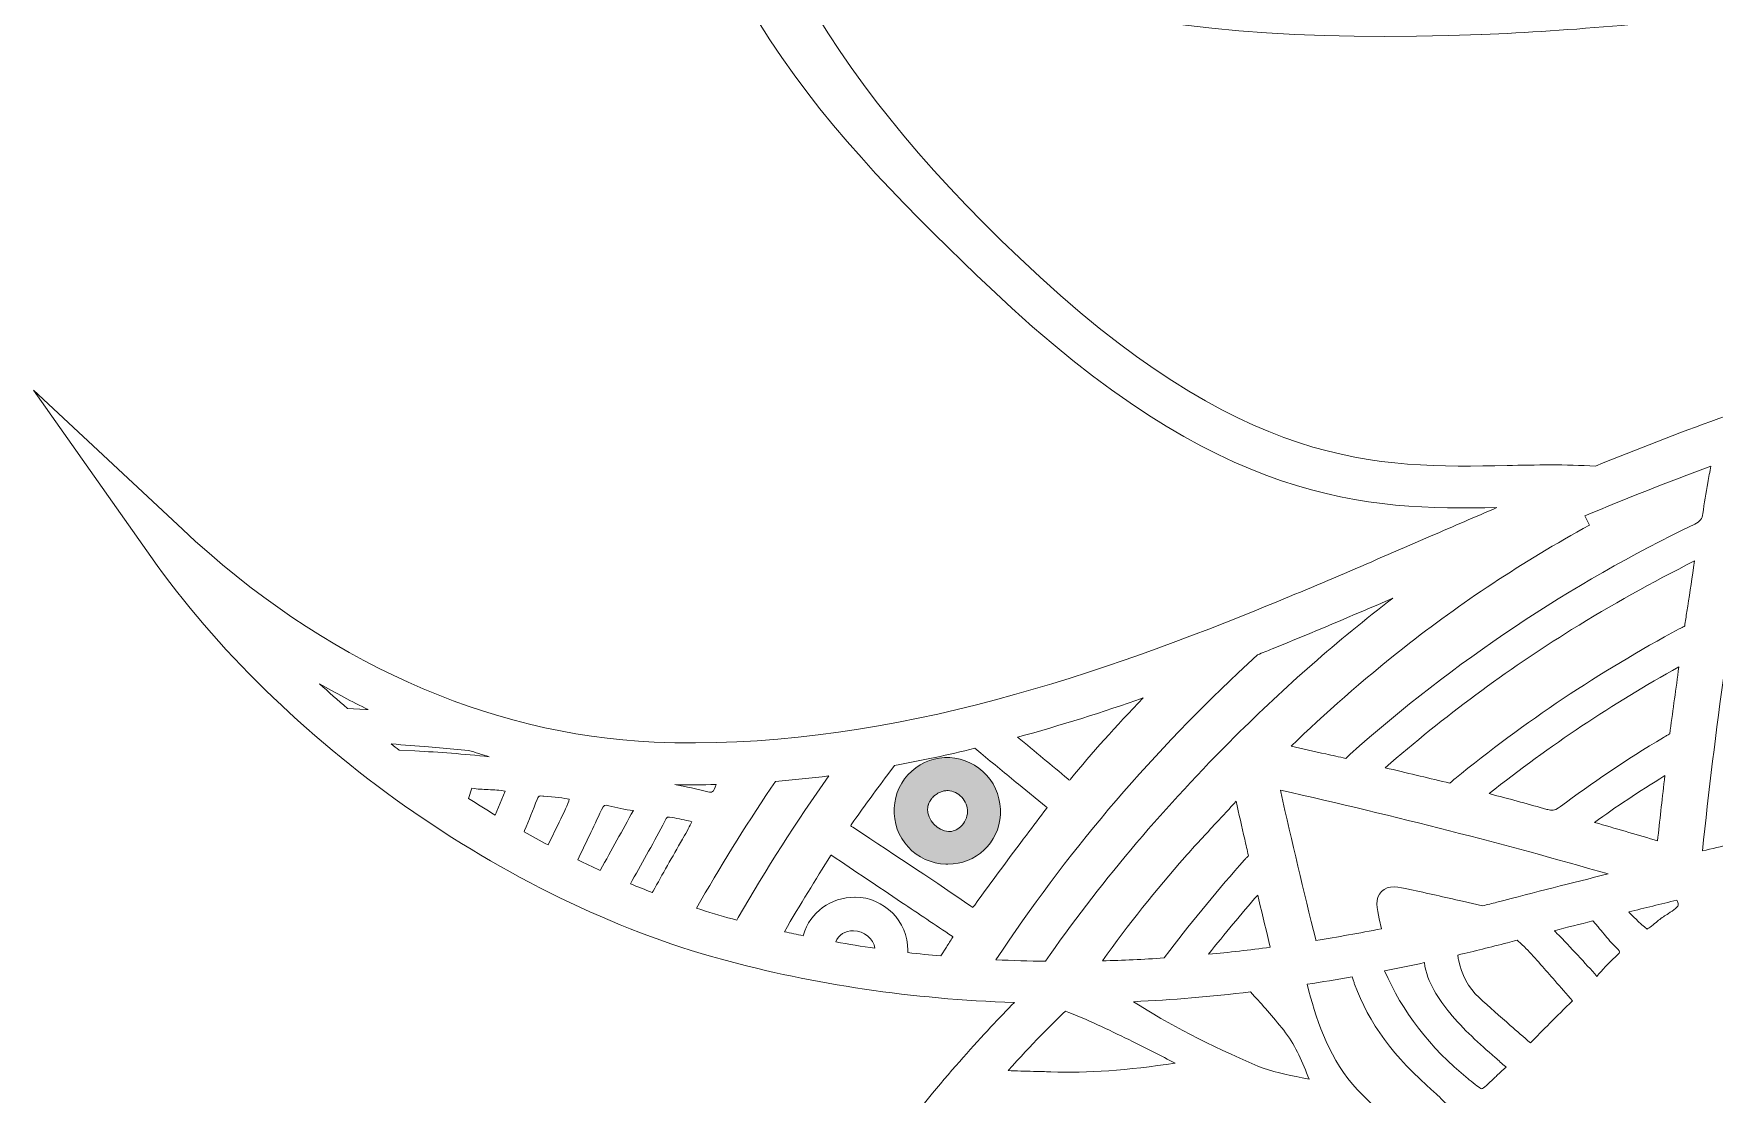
# Model space of a CAD drawing. Extents: x 126 to 8914, y -5970 to -48.
# Drawn here: x 126 to 761, y -4249 to -3848 of the extents above; entities that cross this region are included whole.
import ezdxf

# ---------------------------------------------------------------- set-up
doc = ezdxf.new("R2010")
doc.units = 0
doc.header["$MEASUREMENT"] = 0
doc.layers.add('Layer 1', color=7, linetype='Continuous')

# ---------------------------------------------------------------- blocks, each defined once
blk = doc.blocks.new('block 5')
at = {"layer": 'Layer 1', "true_color": 0xd7dbf4}
h = blk.add_hatch(color=254, dxfattribs=at)
h.dxf.hatch_style = 2
edge = h.paths.add_edge_path()
edge.add_spline(control_points=[(471.8, -4121.58), (466.49, -4121.31), (461.39, -4123.13), (457.45, -4126.69), (453.46, -4130.3), (451.11, -4135.26), (450.84, -4140.68), (450.57, -4146.17), (452.43, -4151.39), (456.09, -4155.36), (459.76, -4159.36), (464.84, -4161.66), (470.39, -4161.84), (470.62, -4161.85), (470.85, -4161.86), (471.08, -4161.86), (481.69, -4161.85), (490.36, -4153.78), (490.96, -4143.19), (491.28, -4137.67), (489.43, -4132.37), (485.75, -4128.27), (482.13, -4124.23), (477.18, -4121.86), (471.8, -4121.58)], knot_values=[0, 0, 0, 0, 1, 1, 1, 2, 2, 2, 3, 3, 3, 4, 4, 4, 5, 5, 5, 6, 6, 6, 7, 7, 7, 8, 8, 8, 8], degree=3, periodic=1)
edge = h.paths.add_edge_path()
edge.add_spline(control_points=[(475.91, -4147.69), (474.54, -4148.95), (472.89, -4149.61), (471.31, -4149.53), (467.28, -4149.35), (463.32, -4145.03), (463.45, -4140.98), (463.47, -4140.52), (463.54, -4140.06), (463.66, -4139.61), (463.69, -4139.48), (463.76, -4139.36), (463.8, -4139.23), (463.91, -4138.92), (464.01, -4138.61), (464.16, -4138.32), (464.23, -4138.18), (464.33, -4138.05), (464.41, -4137.92), (464.56, -4137.65), (464.71, -4137.38), (464.9, -4137.13), (465.01, -4137), (465.14, -4136.88), (465.26, -4136.75), (465.45, -4136.53), (465.64, -4136.3), (465.86, -4136.1), (466.01, -4135.97), (466.17, -4135.86), (466.32, -4135.74), (466.54, -4135.57), (466.76, -4135.39), (467, -4135.24), (467.18, -4135.12), (467.37, -4135.04), (467.56, -4134.94), (467.79, -4134.82), (468.02, -4134.69), (468.26, -4134.59), (468.47, -4134.51), (468.7, -4134.46), (468.91, -4134.39), (469.15, -4134.32), (469.39, -4134.23), (469.63, -4134.19), (469.86, -4134.14), (470.09, -4134.14), (470.32, -4134.11), (470.6, -4134.09), (470.89, -4134.04), (471.18, -4134.05), (473.05, -4134.11), (474.93, -4135.01), (476.34, -4136.52), (477.8, -4138.08), (478.6, -4140.12), (478.53, -4142.11), (478.46, -4144.19), (477.5, -4146.22), (475.91, -4147.69)], knot_values=[0, 0, 0, 0, 1, 1, 1, 2, 2, 2, 3, 3, 3, 4, 4, 4, 5, 5, 5, 6, 6, 6, 7, 7, 7, 8, 8, 8, 9, 9, 9, 10, 10, 10, 11, 11, 11, 12, 12, 12, 13, 13, 13, 14, 14, 14, 15, 15, 15, 16, 16, 16, 17, 17, 17, 18, 18, 18, 19, 19, 19, 20, 20, 20, 20], degree=3, periodic=1)
at = {"layer": 'Layer 1', "lineweight": 0}
for points, knots in [([(2818.21, -4035.29), (2764.98, -4085.04), (2703.32, -4112.86), (2639.92, -4115.7), (2556.38, -4119.43), (2474.39, -4091.01), (2412.29, -4065.84), (2390.15, -4056.87), (2367.8, -4047.16), (2346.17, -4037.79), (2337.96, -4034.23), (2329.71, -4030.65), (2321.4, -4027.09), (2370.2, -4027.99), (2425.96, -4026.76), (2512.78, -3944.21), (2568.47, -3891.26), (2641.86, -3817.66), (2625.5, -3731.42), (2622.21, -3714.04), (2610.78, -3672.65), (2559.78, -3632.09), (2565.05, -3641.92), (2601.55, -3712.43), (2569.23, -3767.25), (2553.89, -3793.27), (2526.47, -3811.29), (2469.72, -3823.54), (2455.32, -3826.64), (2439.55, -3829), (2422.5, -3830.6), (2491.63, -3754.35), (2533.44, -3654.19), (2546.8, -3532.56), (2561.6, -3397.97), (2537.78, -3271.79), (2515.19, -3189.65), (2510.53, -3172.76), (2505.39, -3155.8), (2499.9, -3139.21), (2495.8, -3126.87), (2490.71, -3117.41), (2484.71, -3110.84), (2484.71, -3110.84), (2488.77, -3108.46), (2488.77, -3108.46), (2487.91, -3106.99), (2467.22, -3072.31), (2420.27, -3069.9), (2389.9, -3068.35), (2355.8, -3080.81), (2318.9, -3106.96), (2293.41, -3125.04), (2266.47, -3149.76), (2238.33, -3180.89), (2186.61, -3211.53), (2146.15, -3238.95), (2111.02, -3267.11), (2058.71, -3309.06), (2001.06, -3349.19), (1934.05, -3358.54), (1877.14, -3366.49), (1825.98, -3348.74), (1771.81, -3329.95), (1743.84, -3320.25), (1714.92, -3310.21), (1685.21, -3304.09), (1598.29, -3286.15), (1534.59, -3301.57), (1500, -3348.62), (1465.41, -3301.57), (1401.71, -3286.17), (1314.79, -3304.09), (1285.08, -3310.21), (1256.16, -3320.25), (1228.19, -3329.95), (1174.02, -3348.74), (1122.86, -3366.49), (1065.95, -3358.54), (998.94, -3349.19), (941.29, -3309.06), (888.98, -3267.11), (853.85, -3238.95), (813.4, -3211.53), (761.67, -3180.89), (733.53, -3149.76), (706.59, -3125.04), (681.1, -3106.96), (644.2, -3080.81), (610.1, -3068.34), (579.73, -3069.9), (532.78, -3072.31), (512.09, -3106.99), (511.23, -3108.46), (511.23, -3108.46), (515.29, -3110.84), (515.29, -3110.84), (509.29, -3117.41), (504.2, -3126.87), (500.12, -3139.21), (494.6, -3155.81), (489.45, -3172.78), (484.81, -3189.65), (462.22, -3271.79), (438.4, -3397.97), (453.2, -3532.56), (466.56, -3654.19), (508.37, -3754.35), (577.5, -3830.6), (560.45, -3829), (544.68, -3826.64), (530.28, -3823.54), (473.53, -3811.29), (446.11, -3793.27), (430.77, -3767.25), (398.45, -3712.43), (434.95, -3641.92), (440.22, -3632.09), (389.22, -3672.65), (377.79, -3714.04), (374.5, -3731.42), (358.14, -3817.66), (431.53, -3891.26), (487.22, -3944.21), (574.04, -4026.76), (629.8, -4027.99), (678.6, -4027.09), (670.29, -4030.65), (662.04, -4034.23), (653.83, -4037.79), (632.2, -4047.16), (609.85, -4056.87), (587.71, -4065.84), (525.61, -4091.01), (443.59, -4119.44), (360.08, -4115.7), (296.68, -4112.86), (235.02, -4085.04), (181.79, -4035.29), (181.79, -4035.29), (125.56, -3982.7), (125.56, -3982.7), (125.56, -3982.7), (169.91, -4045.63), (169.91, -4045.63), (219.46, -4115.9), (304.09, -4175.64), (385.53, -4197.81), (420.7, -4207.39), (457.65, -4212.84), (496.23, -4214.15), (485.34, -4225.21), (469.98, -4241.91), (452.74, -4264.03), (422.4, -4302.95), (380.42, -4366.57), (352.73, -4448.62), (321.59, -4540.91), (314.53, -4637.18), (331.76, -4734.74), (353.22, -4856.34), (412.66, -4980.18), (508.45, -5102.83), (508.45, -5102.83), (517.04, -5113.81), (517.04, -5113.81), (517.04, -5113.81), (522.08, -5100.8), (522.08, -5100.8), (522.28, -5100.26), (543.72, -5046.12), (606.97, -4986), (618.24, -4975.3), (631.32, -4963.97), (646.37, -4952.46), (644.61, -4982.41), (643.28, -5045.33), (654.68, -5125.3), (663.93, -5190.25), (679.74, -5252.83), (701.65, -5311.3), (729.05, -5384.39), (766.12, -5451.24), (811.85, -5510), (813.74, -5512.77), (839.32, -5550.81), (859.18, -5606.87), (878.01, -5659.98), (895.42, -5740.7), (871.56, -5823.61), (871.56, -5823.61), (865.31, -5845.39), (865.31, -5845.39), (865.31, -5845.39), (883.77, -5832.24), (883.77, -5832.24), (885.33, -5831.13), (922.61, -5804.27), (953.85, -5755.29), (978.49, -5716.64), (1002.96, -5657.53), (992.58, -5583.6), (993.17, -5584.35), (993.72, -5585.04), (994.23, -5585.72), (1015.9, -5614.87), (1039.45, -5642.28), (1064.19, -5667.18), (1108.9, -5712.2), (1155.06, -5746.33), (1201.41, -5768.67), (1255.37, -5794.66), (1309.82, -5804.7), (1363.33, -5798.49), (1378.55, -5829.06), (1404.02, -5852.77), (1428.69, -5875.76), (1454.89, -5900.15), (1479.63, -5923.18), (1492.73, -5953.46), (1492.73, -5953.46), (1500, -5970.23), (1500, -5970.23), (1500, -5970.23), (1507.27, -5953.46), (1507.27, -5953.46), (1520.37, -5923.18), (1545.11, -5900.15), (1571.31, -5875.76), (1595.98, -5852.77), (1621.45, -5829.06), (1636.67, -5798.49), (1690.18, -5804.7), (1744.63, -5794.66), (1798.59, -5768.67), (1844.94, -5746.33), (1891.12, -5712.2), (1935.81, -5667.18), (1960.55, -5642.28), (1984.1, -5614.88), (2005.77, -5585.74), (2006.28, -5585.06), (2006.83, -5584.35), (2007.42, -5583.6), (1997.04, -5657.53), (2021.51, -5716.64), (2046.15, -5755.29), (2077.39, -5804.27), (2114.67, -5831.13), (2116.23, -5832.24), (2116.23, -5832.24), (2134.69, -5845.39), (2134.69, -5845.39), (2134.69, -5845.39), (2128.44, -5823.61), (2128.44, -5823.61), (2104.58, -5740.7), (2121.99, -5659.98), (2140.82, -5606.87), (2160.7, -5550.77), (2186.28, -5512.73), (2188.15, -5510), (2233.88, -5451.24), (2270.95, -5384.39), (2298.34, -5311.3), (2320.26, -5252.83), (2336.07, -5190.25), (2345.32, -5125.3), (2356.72, -5045.33), (2355.39, -4982.41), (2353.63, -4952.46), (2368.68, -4963.97), (2381.76, -4975.3), (2393.03, -4986), (2456.28, -5046.12), (2477.72, -5100.26), (2477.92, -5100.8), (2477.92, -5100.8), (2482.94, -5113.84), (2482.94, -5113.84), (2482.94, -5113.84), (2491.55, -5102.83), (2491.55, -5102.83), (2587.34, -4980.18), (2646.78, -4856.34), (2668.24, -4734.74), (2685.47, -4637.18), (2678.41, -4540.91), (2647.27, -4448.62), (2619.58, -4366.57), (2577.6, -4302.95), (2547.26, -4264.03), (2530.02, -4241.91), (2514.66, -4225.21), (2503.77, -4214.15), (2542.35, -4212.84), (2579.3, -4207.39), (2614.47, -4197.81), (2695.91, -4175.64), (2780.54, -4115.9), (2830.09, -4045.63), (2830.09, -4045.63), (2874.44, -3982.7), (2874.44, -3982.7), (2874.44, -3982.7), (2818.21, -4035.29), (2818.21, -4035.29)], [0, 0, 0, 0, 1, 1, 1, 2, 2, 2, 3, 3, 3, 4, 4, 4, 5, 5, 5, 6, 6, 6, 7, 7, 7, 8, 8, 8, 9, 9, 9, 10, 10, 10, 11, 11, 11, 12, 12, 12, 13, 13, 13, 14, 14, 14, 15, 15, 15, 16, 16, 16, 17, 17, 17, 18, 18, 18, 19, 19, 19, 20, 20, 20, 21, 21, 21, 22, 22, 22, 23, 23, 23, 24, 24, 24, 25, 25, 25, 26, 26, 26, 27, 27, 27, 28, 28, 28, 29, 29, 29, 30, 30, 30, 31, 31, 31, 32, 32, 32, 33, 33, 33, 34, 34, 34, 35, 35, 35, 36, 36, 36, 37, 37, 37, 38, 38, 38, 39, 39, 39, 40, 40, 40, 41, 41, 41, 42, 42, 42, 43, 43, 43, 44, 44, 44, 45, 45, 45, 46, 46, 46, 47, 47, 47, 48, 48, 48, 49, 49, 49, 50, 50, 50, 51, 51, 51, 52, 52, 52, 53, 53, 53, 54, 54, 54, 55, 55, 55, 56, 56, 56, 57, 57, 57, 58, 58, 58, 59, 59, 59, 60, 60, 60, 61, 61, 61, 62, 62, 62, 63, 63, 63, 64, 64, 64, 65, 65, 65, 66, 66, 66, 67, 67, 67, 68, 68, 68, 69, 69, 69, 70, 70, 70, 71, 71, 71, 72, 72, 72, 73, 73, 73, 74, 74, 74, 75, 75, 75, 76, 76, 76, 77, 77, 77, 78, 78, 78, 79, 79, 79, 80, 80, 80, 81, 81, 81, 82, 82, 82, 83, 83, 83, 84, 84, 84, 85, 85, 85, 86, 86, 86, 87, 87, 87, 88, 88, 88, 89, 89, 89, 90, 90, 90, 91, 91, 91, 92, 92, 92, 93, 93, 93, 94, 94, 94, 95, 95, 95, 96, 96, 96, 97, 97, 97, 98, 98, 98, 99, 99, 99, 100, 100, 100, 101, 101, 101, 102, 102, 102, 102]), ([(498.14, -3932.75), (423.12, -3861.42), (386.84, -3794.17), (390.26, -3732.86), (391.48, -3711.24), (397.67, -3693.13), (405.19, -3678.73), (398.13, -3707.32), (396.52, -3743.63), (417.51, -3775.89), (452.43, -3829.57), (538.14, -3853.8), (672.85, -3848.28), (672.85, -3848.28), (672.9, -3848.33), (672.9, -3848.33), (672.92, -3848.31), (672.95, -3848.29), (672.96, -3848.28), (706.63, -3846.9), (743.36, -3843.66), (783.14, -3838.56), (951.44, -3816.97), (1079.68, -3844.97), (1164.25, -3921.82), (1221.62, -3973.95), (1247.52, -4039.44), (1259.14, -4085.2), (1264.71, -4107.16), (1267.62, -4126.79), (1269.14, -4141.93), (1267.08, -4137.99), (1264.95, -4134.08), (1262.71, -4130.2), (1221.03, -4057.66), (1151.51, -4001.1), (1071.97, -3975.06), (995.22, -3949.92), (904.63, -3950.93), (809.97, -3978.02), (777.98, -3987.17), (746.62, -3998.85), (715.88, -4011.4), (715.88, -4011.4), (715.86, -4011.4), (715.86, -4011.4), (715.86, -4011.4), (715.86, -4011.4), (715.85, -4011.4), (704.51, -4010.74), (693.31, -4010.96), (682.48, -4011.18), (633.44, -4012.16), (582.74, -4013.18), (498.14, -3932.75)], [0, 0, 0, 0, 1, 1, 1, 2, 2, 2, 3, 3, 3, 4, 4, 4, 5, 5, 5, 6, 6, 6, 7, 7, 7, 8, 8, 8, 9, 9, 9, 10, 10, 10, 11, 11, 11, 12, 12, 12, 13, 13, 13, 14, 14, 14, 15, 15, 15, 16, 16, 16, 17, 17, 17, 18, 18, 18, 18]), ([(713.58, -4033.74), (713.58, -4033.74), (711.87, -4030.19), (711.87, -4030.19), (727.58, -4023.66), (743.42, -4017.32), (759.43, -4011.4), (759.08, -4013.51), (758.71, -4015.6), (758.33, -4017.69), (757.67, -4021.49), (756.97, -4025.43), (756.43, -4029.37), (756.16, -4031.41), (755.47, -4032.28), (753.36, -4033.3), (706.19, -4056.04), (662.34, -4085.34), (623.04, -4120.42), (622.75, -4120.68), (622.47, -4120.94), (622.18, -4121.23), (621.99, -4121.44), (621.72, -4121.69), (621.52, -4121.88), (618.99, -4121.31), (616.44, -4120.75), (613.9, -4120.2), (609.61, -4119.27), (605.2, -4118.3), (600.84, -4117.29), (613.52, -4104.89), (627.55, -4092.64), (643.62, -4079.91), (664.78, -4063.13), (688.32, -4047.61), (713.58, -4033.74)], [0, 0, 0, 0, 1, 1, 1, 2, 2, 2, 3, 3, 3, 4, 4, 4, 5, 5, 5, 6, 6, 6, 7, 7, 7, 8, 8, 8, 9, 9, 9, 10, 10, 10, 11, 11, 11, 12, 12, 12, 12]), ([(821.24, -4046.17), (821.24, -4046.17), (830.17, -4052.53), (830.17, -4052.53), (840.16, -4059.67), (849.89, -4067.54), (859.3, -4075.13), (869.09, -4083.05), (879.24, -4091.23), (889.75, -4098.69), (890.83, -4099.45), (892.57, -4100.68), (893.06, -4101.28), (892.87, -4102.47), (890.88, -4106.02), (889.24, -4108.88), (888.88, -4109.55), (888.5, -4110.2), (888.12, -4110.85), (886.22, -4114.15), (884.26, -4117.59), (882.83, -4121.47), (882.75, -4121.69), (882.69, -4121.86), (882.61, -4122.02), (882.42, -4121.89), (882.17, -4121.74), (881.87, -4121.5), (870.98, -4113.39), (859.83, -4105.27), (849.05, -4097.41), (839.08, -4090.12), (828.78, -4082.61), (818.71, -4075.12), (816.71, -4073.65), (814.66, -4072.38), (812.66, -4071.16), (809.86, -4069.45), (807.22, -4067.85), (804.97, -4065.76), (801.88, -4062.93), (799.28, -4063.01), (797.65, -4063.56), (793.78, -4064.89), (793, -4069.51), (792.75, -4071.03), (791.78, -4076.83), (790.78, -4082.64), (789.8, -4088.45), (787.79, -4100.27), (785.7, -4112.51), (783.79, -4124.57), (782.58, -4132.12), (781.38, -4140.18), (780, -4149.94), (780, -4149.94), (779.8, -4151.43), (779.8, -4151.43), (779.09, -4151.61), (778.37, -4151.76), (777.65, -4151.92), (777.65, -4151.92), (777.63, -4151.91), (777.63, -4151.91), (777.63, -4151.91), (777.61, -4151.92), (777.61, -4151.92), (770.63, -4153.52), (763.53, -4155.17), (756.32, -4156.88), (760.91, -4112.21), (767.47, -4065.45), (776.35, -4013.94), (776.35, -4013.92), (776.35, -4013.9), (776.36, -4013.89), (776.43, -4013.94), (776.49, -4013.98), (776.57, -4014.03), (791.37, -4024.86), (806.55, -4035.69), (821.24, -4046.17)], [0, 0, 0, 0, 1, 1, 1, 2, 2, 2, 3, 3, 3, 4, 4, 4, 5, 5, 5, 6, 6, 6, 7, 7, 7, 8, 8, 8, 9, 9, 9, 10, 10, 10, 11, 11, 11, 12, 12, 12, 13, 13, 13, 14, 14, 14, 15, 15, 15, 16, 16, 16, 17, 17, 17, 18, 18, 18, 19, 19, 19, 20, 20, 20, 21, 21, 21, 22, 22, 22, 23, 23, 23, 24, 24, 24, 25, 25, 25, 26, 26, 26, 27, 27, 27, 27]), ([(752.95, -4049.74), (752.08, -4055.5), (751.24, -4060.98), (750.4, -4066.41), (750.13, -4068.22), (749.85, -4070.02), (749.58, -4071.83), (749.33, -4072.02), (748.74, -4072.32), (748.33, -4072.52), (748.06, -4072.66), (747.81, -4072.79), (747.55, -4072.93), (717.49, -4089.08), (688.94, -4108.15), (662.71, -4129.6), (662.41, -4129.84), (662.12, -4130.09), (661.84, -4130.35), (661.52, -4130.63), (661.06, -4131.03), (660.78, -4131.22), (653.34, -4129.48), (645.9, -4127.69), (637.95, -4125.77), (637.95, -4125.77), (636.4, -4125.41), (636.4, -4125.41), (658.67, -4105.99), (682.02, -4088.68), (706.87, -4073.2), (721.78, -4063.93), (737.25, -4055.28), (753.33, -4047.26), (753.33, -4047.26), (752.95, -4049.74), (752.95, -4049.74)], [0, 0, 0, 0, 1, 1, 1, 2, 2, 2, 3, 3, 3, 4, 4, 4, 5, 5, 5, 6, 6, 6, 7, 7, 7, 8, 8, 8, 9, 9, 9, 10, 10, 10, 11, 11, 11, 12, 12, 12, 12]), ([(489.28, -4198), (515.4, -4158.49), (546.2, -4122.01), (580.85, -4089.55), (580.85, -4089.55), (588.18, -4082.7), (588.18, -4082.7), (590.02, -4081.97), (591.85, -4081.23), (593.66, -4080.5), (608.89, -4074.33), (624.16, -4067.84), (639.23, -4061.35), (618.56, -4077.25), (598.53, -4094.78), (579.59, -4113.65), (553.47, -4139.64), (529.98, -4167.34), (509.74, -4195.99), (509.74, -4195.99), (507.97, -4198.48), (507.97, -4198.48), (507.97, -4198.48), (508.05, -4198.57), (508.05, -4198.57), (501.75, -4198.49), (495.48, -4198.3), (489.28, -4198)], [0, 0, 0, 0, 1, 1, 1, 2, 2, 2, 3, 3, 3, 4, 4, 4, 5, 5, 5, 6, 6, 6, 7, 7, 7, 8, 8, 8, 9, 9, 9, 9]), ([(743.91, -4112.63), (743.64, -4112.82), (743.14, -4113.09), (742.77, -4113.28), (742.38, -4113.5), (741.98, -4113.71), (741.62, -4113.93), (727.15, -4122.62), (714.41, -4131.17), (702.66, -4140.08), (702.39, -4140.27), (702.15, -4140.45), (701.9, -4140.6), (700.51, -4141.49), (699.38, -4141.65), (697.82, -4141.25), (697.71, -4141.22), (697.6, -4141.21), (697.48, -4141.17), (690.95, -4139.26), (684.31, -4137.49), (677.29, -4135.62), (676.76, -4135.48), (676.23, -4135.33), (675.7, -4135.19), (698.7, -4116.96), (722.27, -4101.21), (747.38, -4087.31), (747.38, -4087.31), (747.17, -4088.86), (747.17, -4088.86), (746.07, -4097.06), (745.02, -4104.86), (743.91, -4112.63)], [0, 0, 0, 0, 1, 1, 1, 2, 2, 2, 3, 3, 3, 4, 4, 4, 5, 5, 5, 6, 6, 6, 7, 7, 7, 8, 8, 8, 9, 9, 9, 10, 10, 10, 11, 11, 11, 11]), ([(251.12, -4103.41), (251.12, -4103.41), (244.14, -4102.96), (244.14, -4102.96), (240.58, -4099.92), (237.06, -4096.82), (233.63, -4093.67), (239.69, -4097.18), (245.83, -4100.41), (252.02, -4103.45), (252.02, -4103.45), (251.12, -4103.41), (251.12, -4103.41)], [0, 0, 0, 0, 1, 1, 1, 2, 2, 2, 3, 3, 3, 4, 4, 4, 4]), ([(544.97, -4098.99), (534.49, -4109.83), (525.45, -4119.92), (517.49, -4129.73), (517.34, -4129.9), (517.22, -4130.03), (517.12, -4130.14), (516.95, -4130.03), (516.74, -4129.86), (516.47, -4129.64), (510.36, -4124.54), (504.09, -4119.35), (497.45, -4113.88), (513.89, -4109.37), (529.79, -4104.31), (544.97, -4098.99)], [0, 0, 0, 0, 1, 1, 1, 2, 2, 2, 3, 3, 3, 4, 4, 4, 5, 5, 5, 5]), ([(263.74, -4118.73), (262.72, -4117.97), (261.71, -4117.19), (260.7, -4116.42), (265.64, -4116.78), (270.31, -4117.15), (274.85, -4117.54), (274.85, -4117.54), (289.97, -4118.84), (289.97, -4118.84), (292.55, -4119.68), (295.14, -4120.47), (297.74, -4121.23), (288.15, -4120.26), (278.81, -4119.52), (269.67, -4119.05), (269.67, -4119.05), (263.74, -4118.73), (263.74, -4118.73)], [0, 0, 0, 0, 1, 1, 1, 2, 2, 2, 3, 3, 3, 4, 4, 4, 5, 5, 5, 6, 6, 6, 6]), ([(480.52, -4178.2), (480.33, -4178.09), (480.1, -4177.95), (479.78, -4177.73), (466.93, -4168.91), (452.74, -4159.43), (435.14, -4147.89), (434.79, -4147.67), (434.55, -4147.49), (434.38, -4147.35), (434.49, -4147.16), (434.65, -4146.91), (434.85, -4146.6), (438.84, -4140.89), (443.28, -4134.8), (448.4, -4127.97), (448.4, -4127.97), (450.97, -4124.57), (450.97, -4124.57), (461.23, -4122.69), (471.34, -4120.5), (481.28, -4118.06), (481.28, -4118.06), (483.56, -4119.95), (483.56, -4119.95), (488.33, -4123.86), (493.09, -4127.77), (497.86, -4131.68), (497.86, -4131.68), (508.3, -4140.23), (508.3, -4140.23), (508.3, -4140.23), (508.59, -4140.46), (508.59, -4140.46), (508.51, -4140.59), (508.42, -4140.7), (508.32, -4140.83), (505.83, -4144.17), (503.32, -4147.51), (500.82, -4150.85), (494.36, -4159.47), (487.66, -4168.39), (481.24, -4177.3), (480.93, -4177.73), (480.7, -4178.01), (480.52, -4178.2)], [0, 0, 0, 0, 1, 1, 1, 2, 2, 2, 3, 3, 3, 4, 4, 4, 5, 5, 5, 6, 6, 6, 7, 7, 7, 8, 8, 8, 9, 9, 9, 10, 10, 10, 11, 11, 11, 12, 12, 12, 13, 13, 13, 14, 14, 14, 15, 15, 15, 15]), ([(471.8, -4121.58), (466.49, -4121.31), (461.39, -4123.13), (457.45, -4126.69), (453.46, -4130.3), (451.11, -4135.26), (450.84, -4140.68), (450.57, -4146.17), (452.43, -4151.39), (456.09, -4155.36), (459.76, -4159.36), (464.84, -4161.66), (470.39, -4161.84), (470.62, -4161.85), (470.85, -4161.86), (471.08, -4161.86), (481.69, -4161.85), (490.36, -4153.78), (490.96, -4143.19), (491.28, -4137.67), (489.43, -4132.37), (485.75, -4128.27), (482.13, -4124.23), (477.18, -4121.86), (471.8, -4121.58)], [0, 0, 0, 0, 1, 1, 1, 2, 2, 2, 3, 3, 3, 4, 4, 4, 5, 5, 5, 6, 6, 6, 7, 7, 7, 8, 8, 8, 8]), ([(391.34, -4182.98), (390.79, -4182.84), (390.23, -4182.7), (389.68, -4182.55), (385.15, -4181.32), (380.62, -4179.96), (376.1, -4178.49), (384.83, -4163.15), (394.28, -4147.9), (404.21, -4133.18), (404.21, -4133.18), (405.97, -4130.58), (405.97, -4130.58), (412.71, -4130.05), (419.4, -4129.33), (426.07, -4128.48), (413.86, -4145.77), (402.37, -4163.78), (391.86, -4182.06), (391.86, -4182.06), (391.34, -4182.98), (391.34, -4182.98)], [0, 0, 0, 0, 1, 1, 1, 2, 2, 2, 3, 3, 3, 4, 4, 4, 5, 5, 5, 6, 6, 6, 7, 7, 7, 7]), ([(742.08, -4128.4), (742.08, -4128.4), (741.9, -4129.98), (741.9, -4129.98), (741, -4137.99), (740.16, -4145.48), (739.34, -4153.03), (732.14, -4150.91), (724.89, -4148.79), (717.13, -4146.53), (717.13, -4146.53), (715.55, -4146.07), (715.55, -4146.07), (723.6, -4140.21), (732.02, -4134.59), (742.08, -4128.4)], [0, 0, 0, 0, 1, 1, 1, 2, 2, 2, 3, 3, 3, 4, 4, 4, 5, 5, 5, 5]), ([(300.02, -4143.3), (296.63, -4141.25), (293.27, -4139.16), (289.93, -4137.01), (289.93, -4137.01), (291.22, -4133.18), (291.22, -4133.18), (293.32, -4133.51), (295.36, -4133.59), (297.36, -4133.67), (299.61, -4133.75), (301.74, -4133.83), (303.77, -4134.29), (303.77, -4134.29), (300.02, -4143.3), (300.02, -4143.3)], [0, 0, 0, 0, 1, 1, 1, 2, 2, 2, 3, 3, 3, 4, 4, 4, 5, 5, 5, 5]), ([(383.49, -4131.77), (382.51, -4134.95), (381.98, -4134.84), (380.42, -4134.46), (376.29, -4133.48), (372.17, -4132.61), (367.94, -4131.79), (373.13, -4131.9), (378.33, -4131.88), (383.49, -4131.77)], [0, 0, 0, 0, 1, 1, 1, 2, 2, 2, 3, 3, 3, 3]), ([(475.91, -4147.69), (474.54, -4148.95), (472.89, -4149.61), (471.31, -4149.53), (467.28, -4149.35), (463.32, -4145.03), (463.45, -4140.98), (463.47, -4140.52), (463.54, -4140.06), (463.66, -4139.61), (463.69, -4139.48), (463.76, -4139.36), (463.8, -4139.23), (463.91, -4138.92), (464.01, -4138.61), (464.16, -4138.32), (464.23, -4138.18), (464.33, -4138.05), (464.41, -4137.92), (464.56, -4137.65), (464.71, -4137.38), (464.9, -4137.13), (465.01, -4137), (465.14, -4136.88), (465.26, -4136.75), (465.45, -4136.53), (465.64, -4136.3), (465.86, -4136.1), (466.01, -4135.97), (466.17, -4135.86), (466.32, -4135.74), (466.54, -4135.57), (466.76, -4135.39), (467, -4135.24), (467.18, -4135.12), (467.37, -4135.04), (467.56, -4134.94), (467.79, -4134.82), (468.02, -4134.69), (468.26, -4134.59), (468.47, -4134.51), (468.7, -4134.46), (468.91, -4134.39), (469.15, -4134.32), (469.39, -4134.23), (469.63, -4134.19), (469.86, -4134.14), (470.09, -4134.14), (470.32, -4134.11), (470.6, -4134.09), (470.89, -4134.04), (471.18, -4134.05), (473.05, -4134.11), (474.93, -4135.01), (476.34, -4136.52), (477.8, -4138.08), (478.6, -4140.12), (478.53, -4142.11), (478.46, -4144.19), (477.5, -4146.22), (475.91, -4147.69)], [0, 0, 0, 0, 1, 1, 1, 2, 2, 2, 3, 3, 3, 4, 4, 4, 5, 5, 5, 6, 6, 6, 7, 7, 7, 8, 8, 8, 9, 9, 9, 10, 10, 10, 11, 11, 11, 12, 12, 12, 13, 13, 13, 14, 14, 14, 15, 15, 15, 16, 16, 16, 17, 17, 17, 18, 18, 18, 19, 19, 19, 20, 20, 20, 20]), ([(720.63, -4165.55), (707, -4168.94), (693, -4172.5), (678.58, -4176.25), (676.8, -4176.73), (675.01, -4177.16), (673.22, -4177.61), (673.22, -4177.61), (665.56, -4175.86), (665.56, -4175.86), (658.92, -4174.35), (652.29, -4172.85), (645.66, -4171.38), (641.51, -4170.48), (637.6, -4169.6), (635, -4172.22), (632.42, -4174.8), (633.3, -4178.75), (634.15, -4182.57), (634.15, -4182.57), (634.97, -4186.26), (634.97, -4186.26), (626.66, -4187.9), (618.43, -4189.38), (610.23, -4190.69), (610.23, -4190.69), (610.15, -4190.36), (610.15, -4190.36), (605.56, -4172.07), (601.11, -4153.28), (596.92, -4134.53), (596.92, -4134.53), (596.78, -4133.89), (596.78, -4133.89), (640.99, -4143.87), (681.58, -4154.25), (720.63, -4165.55)], [0, 0, 0, 0, 1, 1, 1, 2, 2, 2, 3, 3, 3, 4, 4, 4, 5, 5, 5, 6, 6, 6, 7, 7, 7, 8, 8, 8, 9, 9, 9, 10, 10, 10, 11, 11, 11, 12, 12, 12, 12]), ([(324.21, -4145.96), (324.21, -4145.96), (320.06, -4154.61), (320.06, -4154.61), (317, -4153), (313.95, -4151.35), (310.92, -4149.64), (310.92, -4149.64), (311.11, -4149.18), (311.11, -4149.18), (312.73, -4145.24), (314.33, -4141.32), (315.89, -4137.36), (316.27, -4136.41), (316.53, -4136.17), (316.53, -4136.17), (316.56, -4136.16), (316.89, -4136.03), (318.03, -4136.13), (318.03, -4136.13), (318.38, -4136.16), (318.38, -4136.16), (322.27, -4136.49), (326.28, -4136.85), (328.02, -4137.33), (327.56, -4139.02), (325.88, -4142.49), (324.21, -4145.96)], [0, 0, 0, 0, 1, 1, 1, 2, 2, 2, 3, 3, 3, 4, 4, 4, 5, 5, 5, 6, 6, 6, 7, 7, 7, 8, 8, 8, 9, 9, 9, 9]), ([(339.69, -4164.27), (336.85, -4162.97), (334.02, -4161.64), (331.19, -4160.27), (331.19, -4160.27), (331.2, -4160.25), (331.2, -4160.25), (334.08, -4154.31), (337.15, -4147.9), (340.18, -4141.36), (341.1, -4139.35), (341.35, -4139.42), (342.96, -4139.81), (345.91, -4140.53), (349.04, -4141.24), (352.24, -4141.6), (348.08, -4149.06), (343.95, -4156.51), (339.83, -4164), (339.83, -4164), (339.69, -4164.27), (339.69, -4164.27)], [0, 0, 0, 0, 1, 1, 1, 2, 2, 2, 3, 3, 3, 4, 4, 4, 5, 5, 5, 6, 6, 6, 7, 7, 7, 7]), ([(583.89, -4159.51), (583.65, -4159.76), (583.42, -4160), (583.19, -4160.25), (573.46, -4171.19), (563.96, -4182.71), (554.97, -4194.52), (554.97, -4194.52), (552.85, -4197.32), (552.85, -4197.32), (545.01, -4197.85), (537.24, -4198.19), (529.52, -4198.4), (539.33, -4184.72), (549.79, -4171.54), (560.68, -4159.2), (564.55, -4154.84), (568.6, -4150.48), (572.51, -4146.26), (575.04, -4143.53), (577.57, -4140.81), (580.08, -4138.06), (581.1, -4142.88), (582.21, -4147.71), (583.29, -4152.41), (583.76, -4154.49), (584.22, -4156.55), (584.7, -4158.62), (584.54, -4158.84), (584.16, -4159.24), (583.89, -4159.51)], [0, 0, 0, 0, 1, 1, 1, 2, 2, 2, 3, 3, 3, 4, 4, 4, 5, 5, 5, 6, 6, 6, 7, 7, 7, 8, 8, 8, 9, 9, 9, 10, 10, 10, 10]), ([(371.05, -4151.94), (371.05, -4151.94), (370.79, -4152.37), (370.79, -4152.37), (366.95, -4159.08), (363.18, -4165.79), (359.68, -4172.06), (359.68, -4172.06), (359.39, -4172.58), (359.39, -4172.58), (356.66, -4171.52), (353.9, -4170.41), (351.16, -4169.27), (351.16, -4169.27), (351.83, -4168.07), (351.83, -4168.07), (355.91, -4160.76), (360.14, -4153.19), (364.11, -4145.64), (365.01, -4143.93), (365.08, -4143.82), (367.21, -4144.26), (367.21, -4144.26), (367.75, -4144.36), (367.75, -4144.36), (370.3, -4144.86), (372.91, -4145.39), (374.35, -4145.84), (373.74, -4147.25), (372.38, -4149.63), (371.05, -4151.94)], [0, 0, 0, 0, 1, 1, 1, 2, 2, 2, 3, 3, 3, 4, 4, 4, 5, 5, 5, 6, 6, 6, 7, 7, 7, 8, 8, 8, 9, 9, 9, 10, 10, 10, 10]), ([(472.88, -4189.52), (472.1, -4190.75), (471.34, -4191.99), (470.57, -4193.22), (470.57, -4193.22), (468.49, -4196.56), (468.49, -4196.56), (464.3, -4196.18), (460.13, -4195.76), (455.99, -4195.26), (455.99, -4195.26), (455.99, -4194.88), (455.99, -4194.88), (456, -4194.74), (456, -4194.58), (456, -4194.44), (455.96, -4183.39), (447, -4174.39), (436.06, -4174.34), (436.06, -4174.34), (435.95, -4174.34), (435.95, -4174.34), (426.86, -4174.34), (419.06, -4180.04), (416.51, -4188.57), (416.51, -4188.57), (416.41, -4188.92), (416.41, -4188.92), (414.02, -4188.43), (411.66, -4187.92), (409.31, -4187.38), (415.35, -4177.06), (421.07, -4167.64), (426.77, -4158.68), (426.83, -4158.57), (426.89, -4158.48), (426.96, -4158.4), (427.03, -4158.43), (427.1, -4158.49), (427.19, -4158.54), (435.98, -4164.49), (444.81, -4170.4), (453.63, -4176.3), (459.98, -4180.56), (466.32, -4184.8), (472.67, -4189.08), (472.78, -4189.14), (472.89, -4189.22), (473.02, -4189.3), (472.97, -4189.38), (472.92, -4189.44), (472.88, -4189.52)], [0, 0, 0, 0, 1, 1, 1, 2, 2, 2, 3, 3, 3, 4, 4, 4, 5, 5, 5, 6, 6, 6, 7, 7, 7, 8, 8, 8, 9, 9, 9, 10, 10, 10, 11, 11, 11, 12, 12, 12, 13, 13, 13, 14, 14, 14, 15, 15, 15, 16, 16, 16, 17, 17, 17, 17]), ([(588.23, -4173.55), (588.23, -4173.55), (588.64, -4175.3), (588.64, -4175.3), (590.13, -4181.52), (591.55, -4187.41), (592.98, -4193.25), (585.14, -4194.3), (577.37, -4195.19), (569.64, -4195.93), (575.71, -4188.17), (581.94, -4180.65), (588.23, -4173.55)], [0, 0, 0, 0, 1, 1, 1, 2, 2, 2, 3, 3, 3, 4, 4, 4, 4]), ([(747.14, -4177.33), (747.11, -4178.12), (744.2, -4180.01), (742.95, -4180.83), (741.7, -4181.64), (740.41, -4182.46), (739.31, -4183.41), (737.87, -4184.61), (736.11, -4186.08), (735.38, -4186.38), (734.73, -4186.05), (733.23, -4184.61), (731.76, -4183.22), (731.76, -4183.22), (731.47, -4182.95), (731.47, -4182.95), (730.39, -4181.92), (729.35, -4180.88), (728.43, -4179.93), (734.57, -4178.41), (740.64, -4176.92), (746.62, -4175.48), (746.62, -4175.48), (746.83, -4175.95), (746.83, -4175.95), (747.05, -4176.51), (747.16, -4176.98), (747.14, -4177.33)], [0, 0, 0, 0, 1, 1, 1, 2, 2, 2, 3, 3, 3, 4, 4, 4, 5, 5, 5, 6, 6, 6, 7, 7, 7, 8, 8, 8, 9, 9, 9, 9]), ([(723.78, -4193.48), (724.92, -4194.52), (725, -4195.03), (725, -4195.03), (725, -4195.04), (724.92, -4195.6), (723.44, -4196.88), (720.77, -4199.19), (718.43, -4201.87), (716.42, -4204.26), (711.91, -4199.22), (706.65, -4193.43), (701.2, -4187.9), (700.9, -4187.59), (700.6, -4187.3), (700.3, -4187), (705.18, -4185.75), (710.04, -4184.52), (714.82, -4183.31), (714.82, -4183.31), (716.88, -4185.59), (716.88, -4185.59), (717.65, -4186.46), (718.38, -4187.37), (719.11, -4188.27), (720.55, -4190.03), (722.02, -4191.85), (723.78, -4193.48)], [0, 0, 0, 0, 1, 1, 1, 2, 2, 2, 3, 3, 3, 4, 4, 4, 5, 5, 5, 6, 6, 6, 7, 7, 7, 8, 8, 8, 9, 9, 9, 9]), ([(428.7, -4191.26), (429.76, -4188.65), (432.34, -4186.92), (435.39, -4187.02), (439.45, -4187.1), (443.07, -4190.14), (443.56, -4193.65), (438.57, -4192.94), (433.62, -4192.13), (428.7, -4191.26)], [0, 0, 0, 0, 1, 1, 1, 2, 2, 2, 3, 3, 3, 3]), ([(671.9, -4212.3), (667.8, -4208.48), (665.16, -4203.65), (664.07, -4197.94), (663.99, -4197.51), (663.93, -4197.1), (663.89, -4196.69), (663.89, -4196.69), (663.86, -4196.2), (663.86, -4196.2), (670.07, -4194.74), (676.3, -4193.21), (682.57, -4191.58), (683.81, -4191.26), (685.01, -4190.94), (686.23, -4190.63), (686.23, -4190.63), (687.88, -4192.05), (687.88, -4192.05), (688.51, -4192.61), (689.06, -4193.14), (689.59, -4193.68), (693.32, -4197.62), (696.96, -4201.8), (700.48, -4205.84), (702.71, -4208.4), (704.94, -4210.95), (707.2, -4213.47), (701, -4219.56), (695.92, -4224.66), (691.25, -4229.44), (688.73, -4227.19), (686.2, -4224.98), (683.67, -4222.78), (679.76, -4219.37), (675.72, -4215.86), (671.9, -4212.3)], [0, 0, 0, 0, 1, 1, 1, 2, 2, 2, 3, 3, 3, 4, 4, 4, 5, 5, 5, 6, 6, 6, 7, 7, 7, 8, 8, 8, 9, 9, 9, 10, 10, 10, 11, 11, 11, 12, 12, 12, 12]), ([(607.59, -4209.8), (607.59, -4209.8), (606.91, -4207.25), (606.91, -4207.25), (612.53, -4206.39), (618.18, -4205.46), (623.86, -4204.45), (623.86, -4204.45), (624.38, -4205.93), (624.38, -4205.93), (624.53, -4206.36), (624.68, -4206.8), (624.84, -4207.23), (630.11, -4221.78), (639.66, -4234.74), (654.87, -4247.99), (656.69, -4249.59), (658.39, -4251.33), (660.17, -4253.19), (661.55, -4254.59), (662.96, -4256.05), (664.45, -4257.44), (664.5, -4257.48), (664.53, -4257.52), (664.57, -4257.55), (664.56, -4257.57), (664.54, -4257.59), (664.54, -4257.59), (662.41, -4260.02), (660.35, -4262.52), (658.35, -4264.96), (657.15, -4266.42), (655.95, -4267.88), (654.73, -4269.32), (645.1, -4263.17), (634.37, -4256.18), (625.93, -4247.15), (615.55, -4236.04), (610.83, -4222.03), (607.59, -4209.8)], [0, 0, 0, 0, 1, 1, 1, 2, 2, 2, 3, 3, 3, 4, 4, 4, 5, 5, 5, 6, 6, 6, 7, 7, 7, 8, 8, 8, 9, 9, 9, 10, 10, 10, 11, 11, 11, 12, 12, 12, 13, 13, 13, 13]), ([(682.1, -4238.62), (682.07, -4238.65), (682.02, -4238.69), (681.99, -4238.7), (680.74, -4239.67), (679.66, -4240.73), (678.62, -4241.76), (678.2, -4242.15), (677.79, -4242.55), (677.38, -4242.94), (675.47, -4244.75), (673.49, -4246.6), (672.89, -4246.76), (672.24, -4246.65), (670.16, -4244.95), (668.15, -4243.31), (668.15, -4243.31), (667.77, -4243.01), (667.77, -4243.01), (653.15, -4231.02), (642.81, -4217.65), (636.19, -4202.15), (641.18, -4201.17), (646.18, -4200.16), (651.2, -4199.06), (652.18, -4206.69), (656.82, -4213.22), (660.78, -4218.04), (665.95, -4224.36), (672.05, -4229.74), (677.95, -4234.93), (679.25, -4236.09), (680.55, -4237.23), (681.83, -4238.38), (681.92, -4238.48), (682.02, -4238.56), (682.1, -4238.62)], [0, 0, 0, 0, 1, 1, 1, 2, 2, 2, 3, 3, 3, 4, 4, 4, 5, 5, 5, 6, 6, 6, 7, 7, 7, 8, 8, 8, 9, 9, 9, 10, 10, 10, 11, 11, 11, 12, 12, 12, 12]), ([(585.46, -4210.16), (585.46, -4210.16), (587.01, -4211.84), (587.01, -4211.84), (590.4, -4215.51), (594.8, -4220.4), (598.77, -4225.64), (602.7, -4230.85), (605.13, -4236.8), (607.64, -4243.12), (606.75, -4242.94), (605.88, -4242.77), (604.99, -4242.6), (599.09, -4241.44), (593.52, -4240.36), (588.31, -4238.15), (569.68, -4230.25), (554.62, -4222.46), (541.32, -4213.83), (555.82, -4213.15), (570.55, -4211.93), (585.46, -4210.16)], [0, 0, 0, 0, 1, 1, 1, 2, 2, 2, 3, 3, 3, 4, 4, 4, 5, 5, 5, 6, 6, 6, 7, 7, 7, 7]), ([(515.55, -4217.36), (515.55, -4217.36), (516.88, -4217.9), (516.88, -4217.9), (525.21, -4221.23), (533.3, -4225.15), (540.88, -4228.89), (546.28, -4231.55), (551.74, -4234.33), (557.04, -4237.02), (538.84, -4239.81), (524.05, -4240.84), (510.03, -4240.36), (507.85, -4240.28), (505.64, -4240.24), (503.46, -4240.17), (500.29, -4240.09), (497.07, -4240), (493.85, -4239.86), (502.89, -4229.88), (510.39, -4222.35), (515.55, -4217.36)], [0, 0, 0, 0, 1, 1, 1, 2, 2, 2, 3, 3, 3, 4, 4, 4, 5, 5, 5, 6, 6, 6, 7, 7, 7, 7])]:
    blk.add_open_spline(points, degree=3, knots=knots, dxfattribs=at)

msp = doc.modelspace()

# ---------------------------------------------------------------- block references
at = {"layer": 'Layer 1'}
msp.add_blockref('block 5', (0, 0), dxfattribs=at)

doc.saveas('drawing.dxf')
